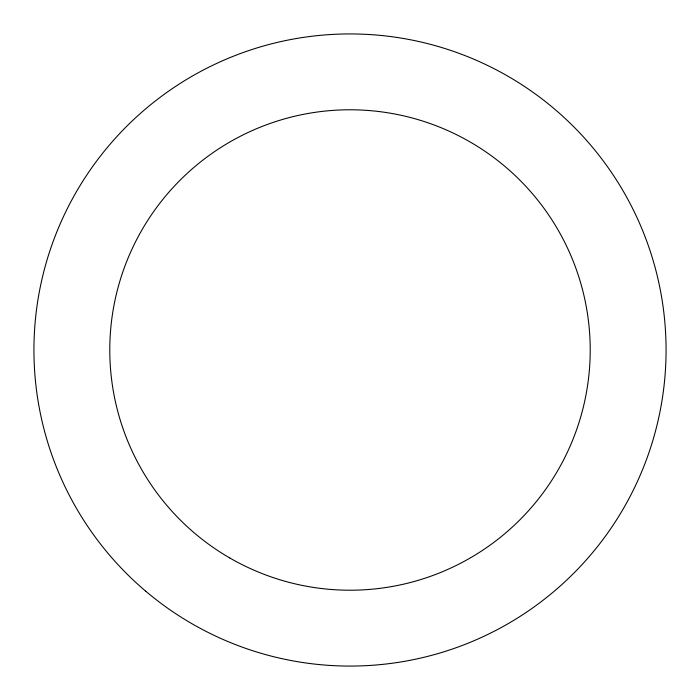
<?xml version="1.0" encoding="UTF-8"?>
<svg xmlns="http://www.w3.org/2000/svg" width="700" height="700" viewBox="0 0 700 700"><rect width="100%" height="100%" fill="white"/><g stroke="black" fill="none" stroke-linecap="round" stroke-linejoin="round"><path stroke-width="1.05" d="M145.661 591.141A316.076 316.076 0 0 0 661.001 406.385A316.076 316.076 0 0 0 243.329 52.474A316.076 316.076 0 0 0 145.661 591.141M229.889 558.031A240.214 240.214 0 0 0 590.214 350A240.214 240.214 0 0 0 229.889 141.969A240.214 240.214 0 0 0 229.889 558.031"/></g></svg>
